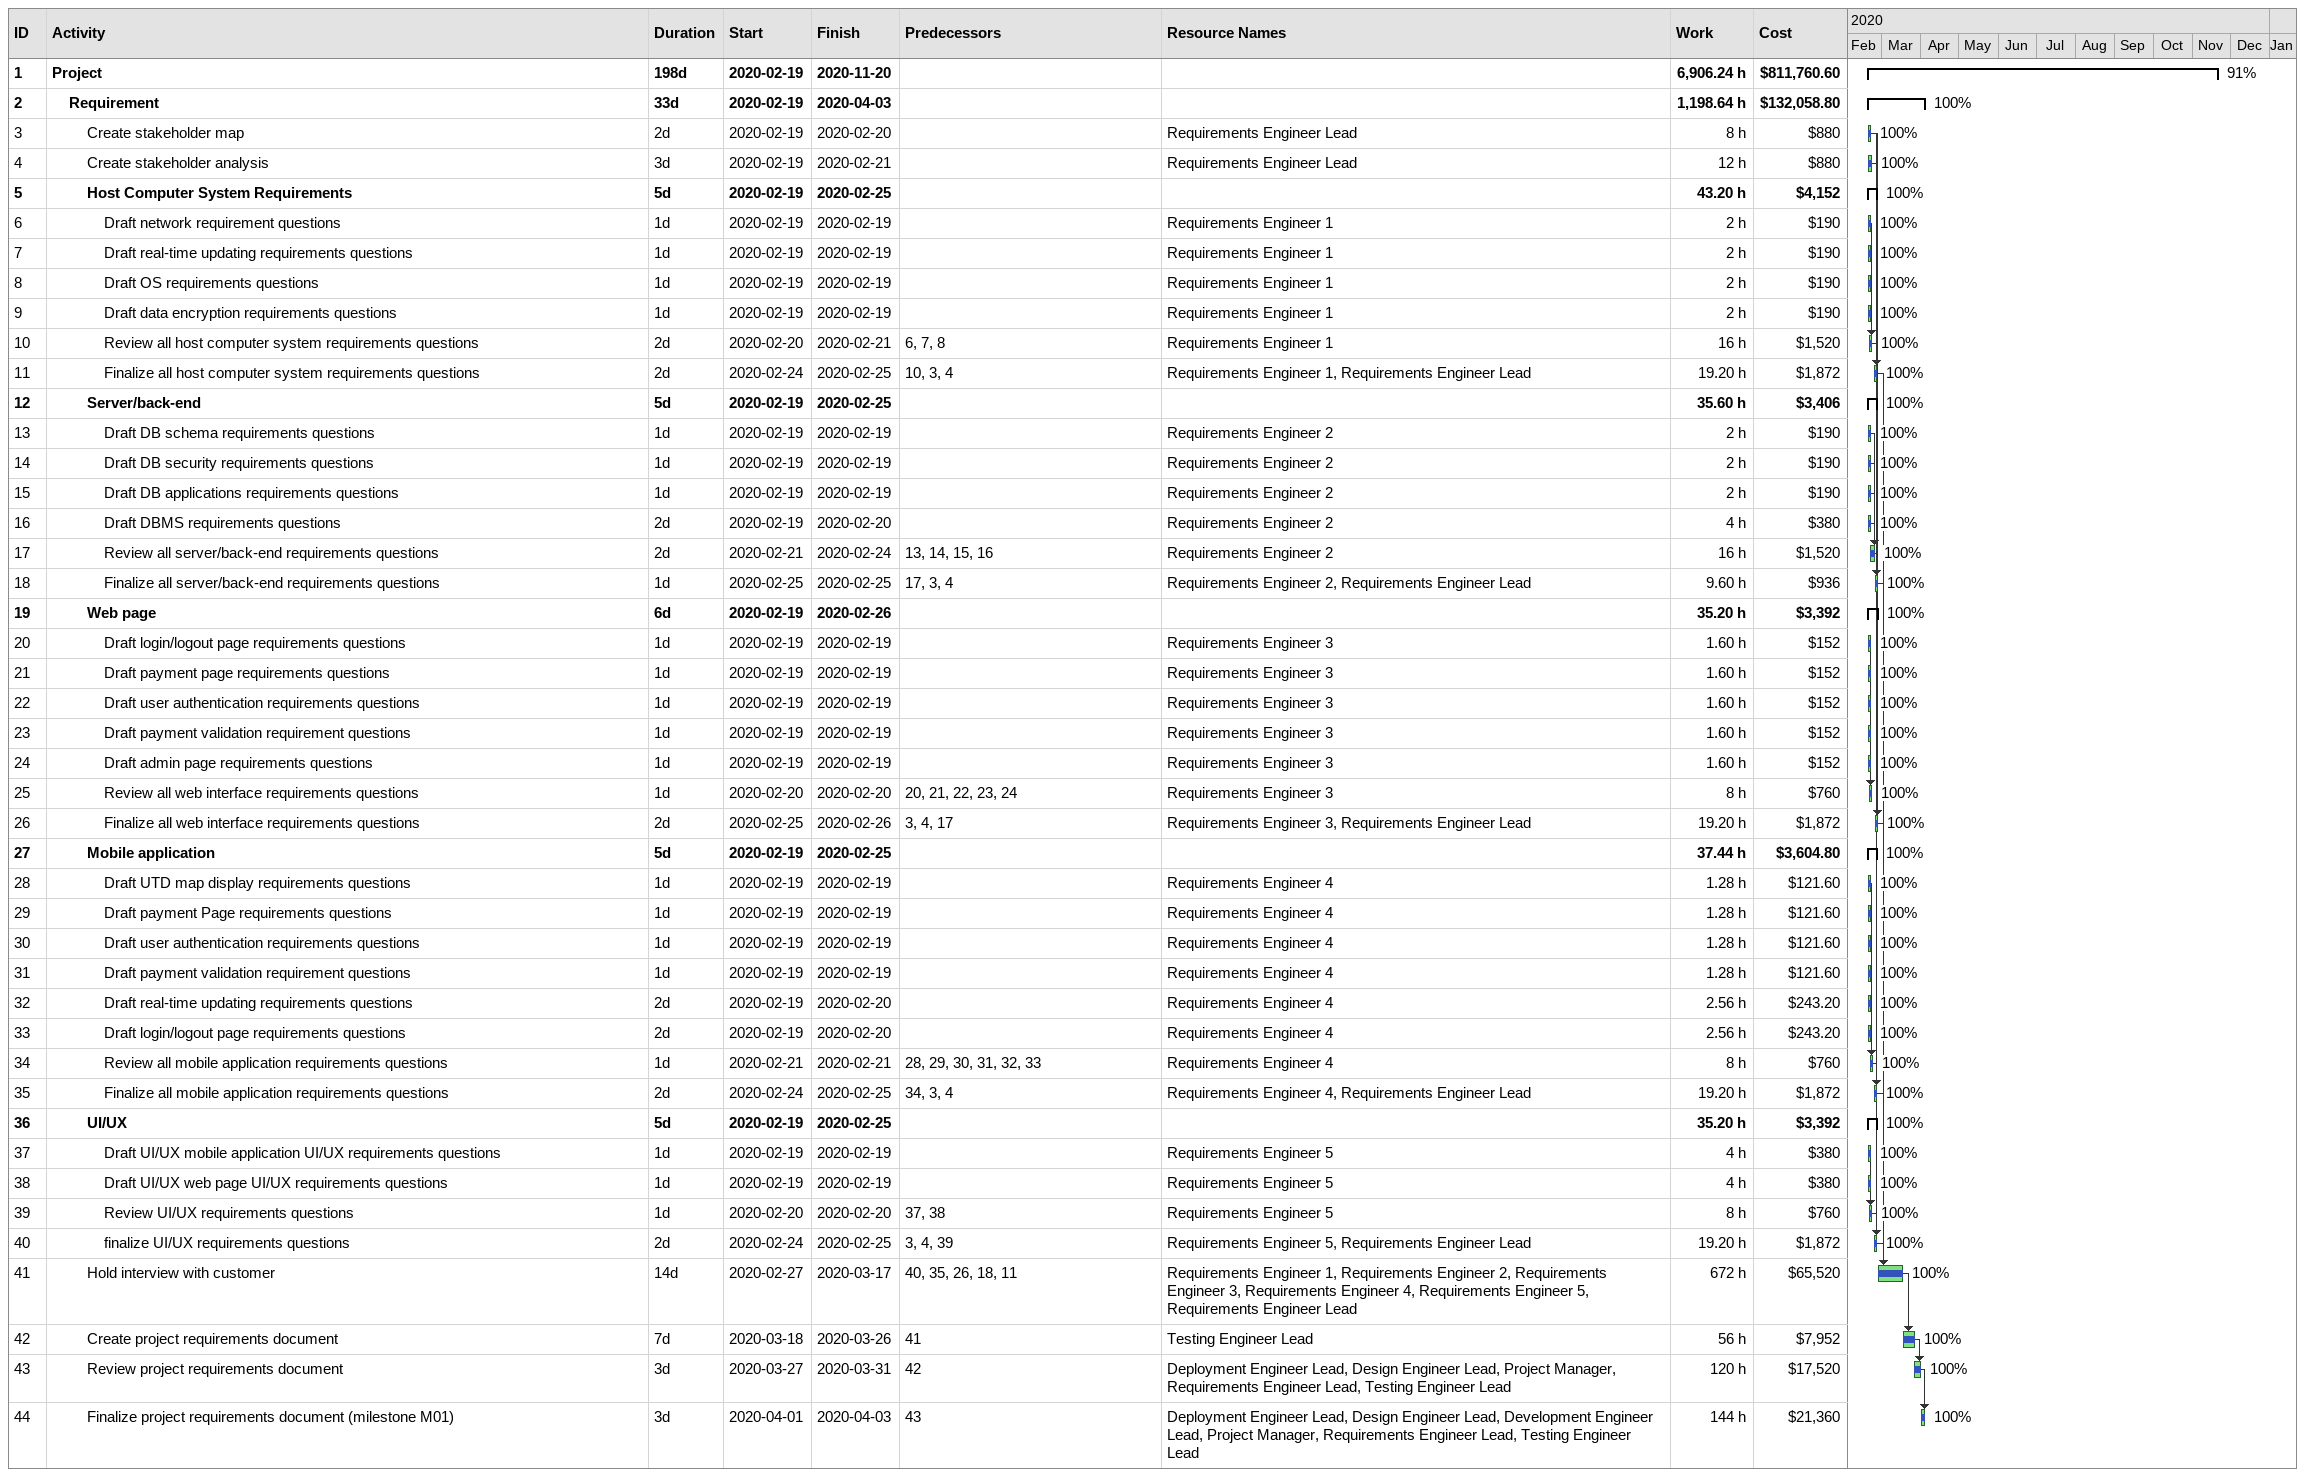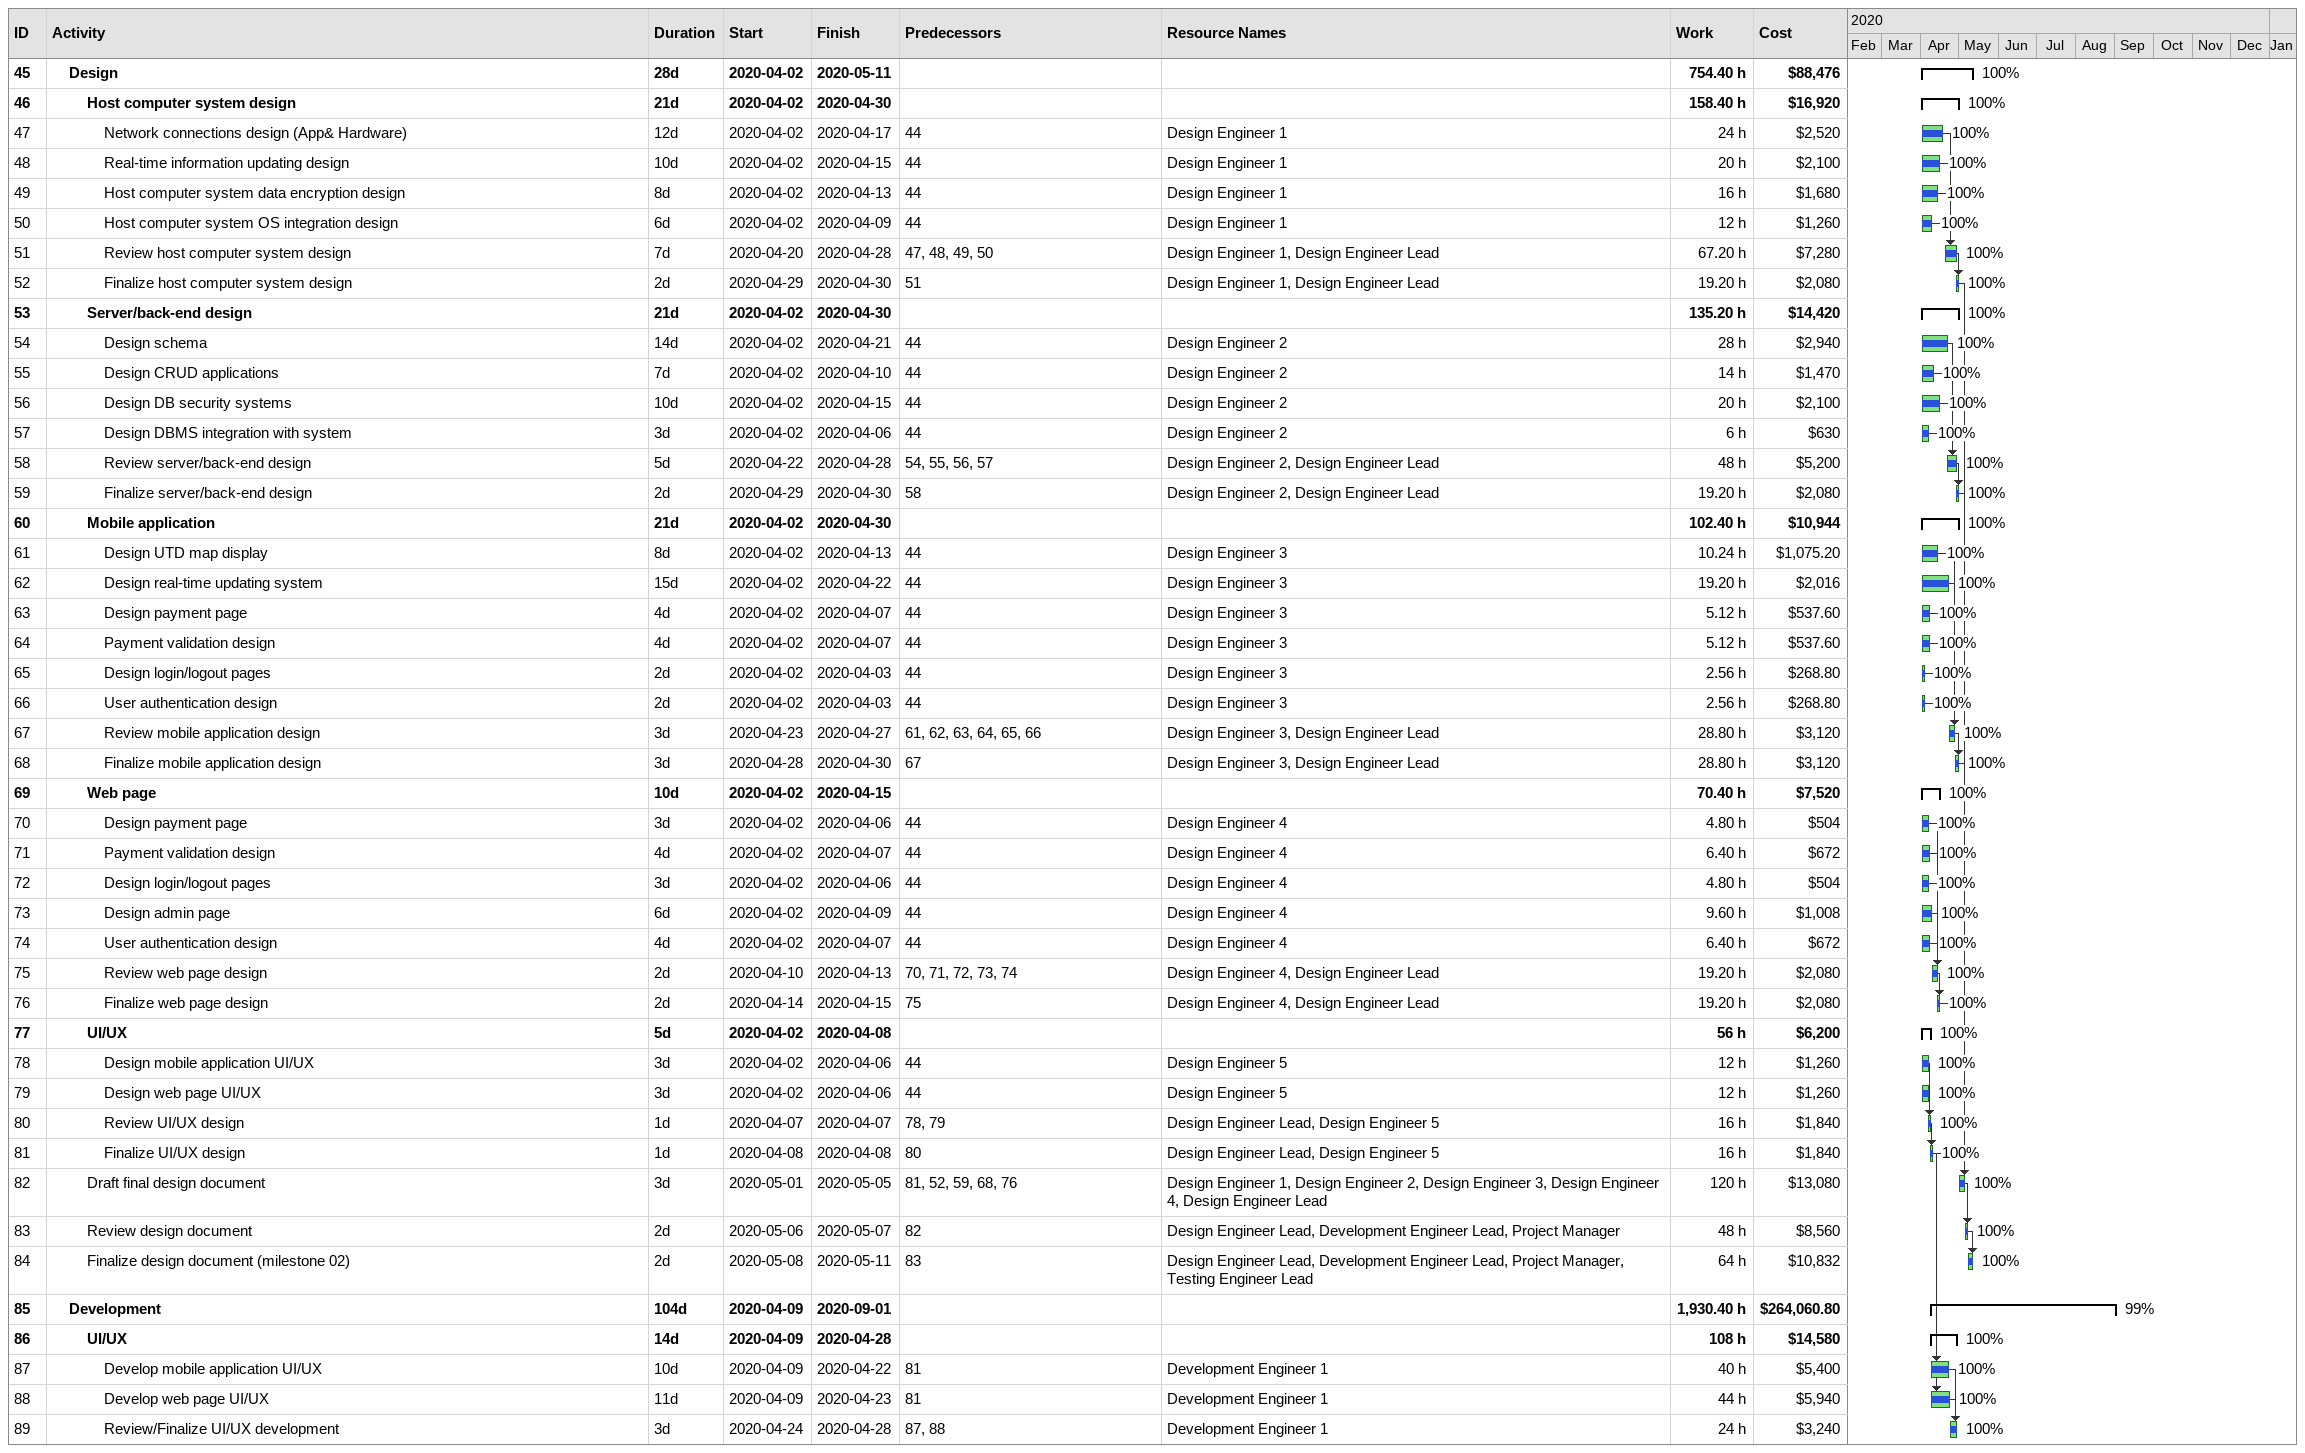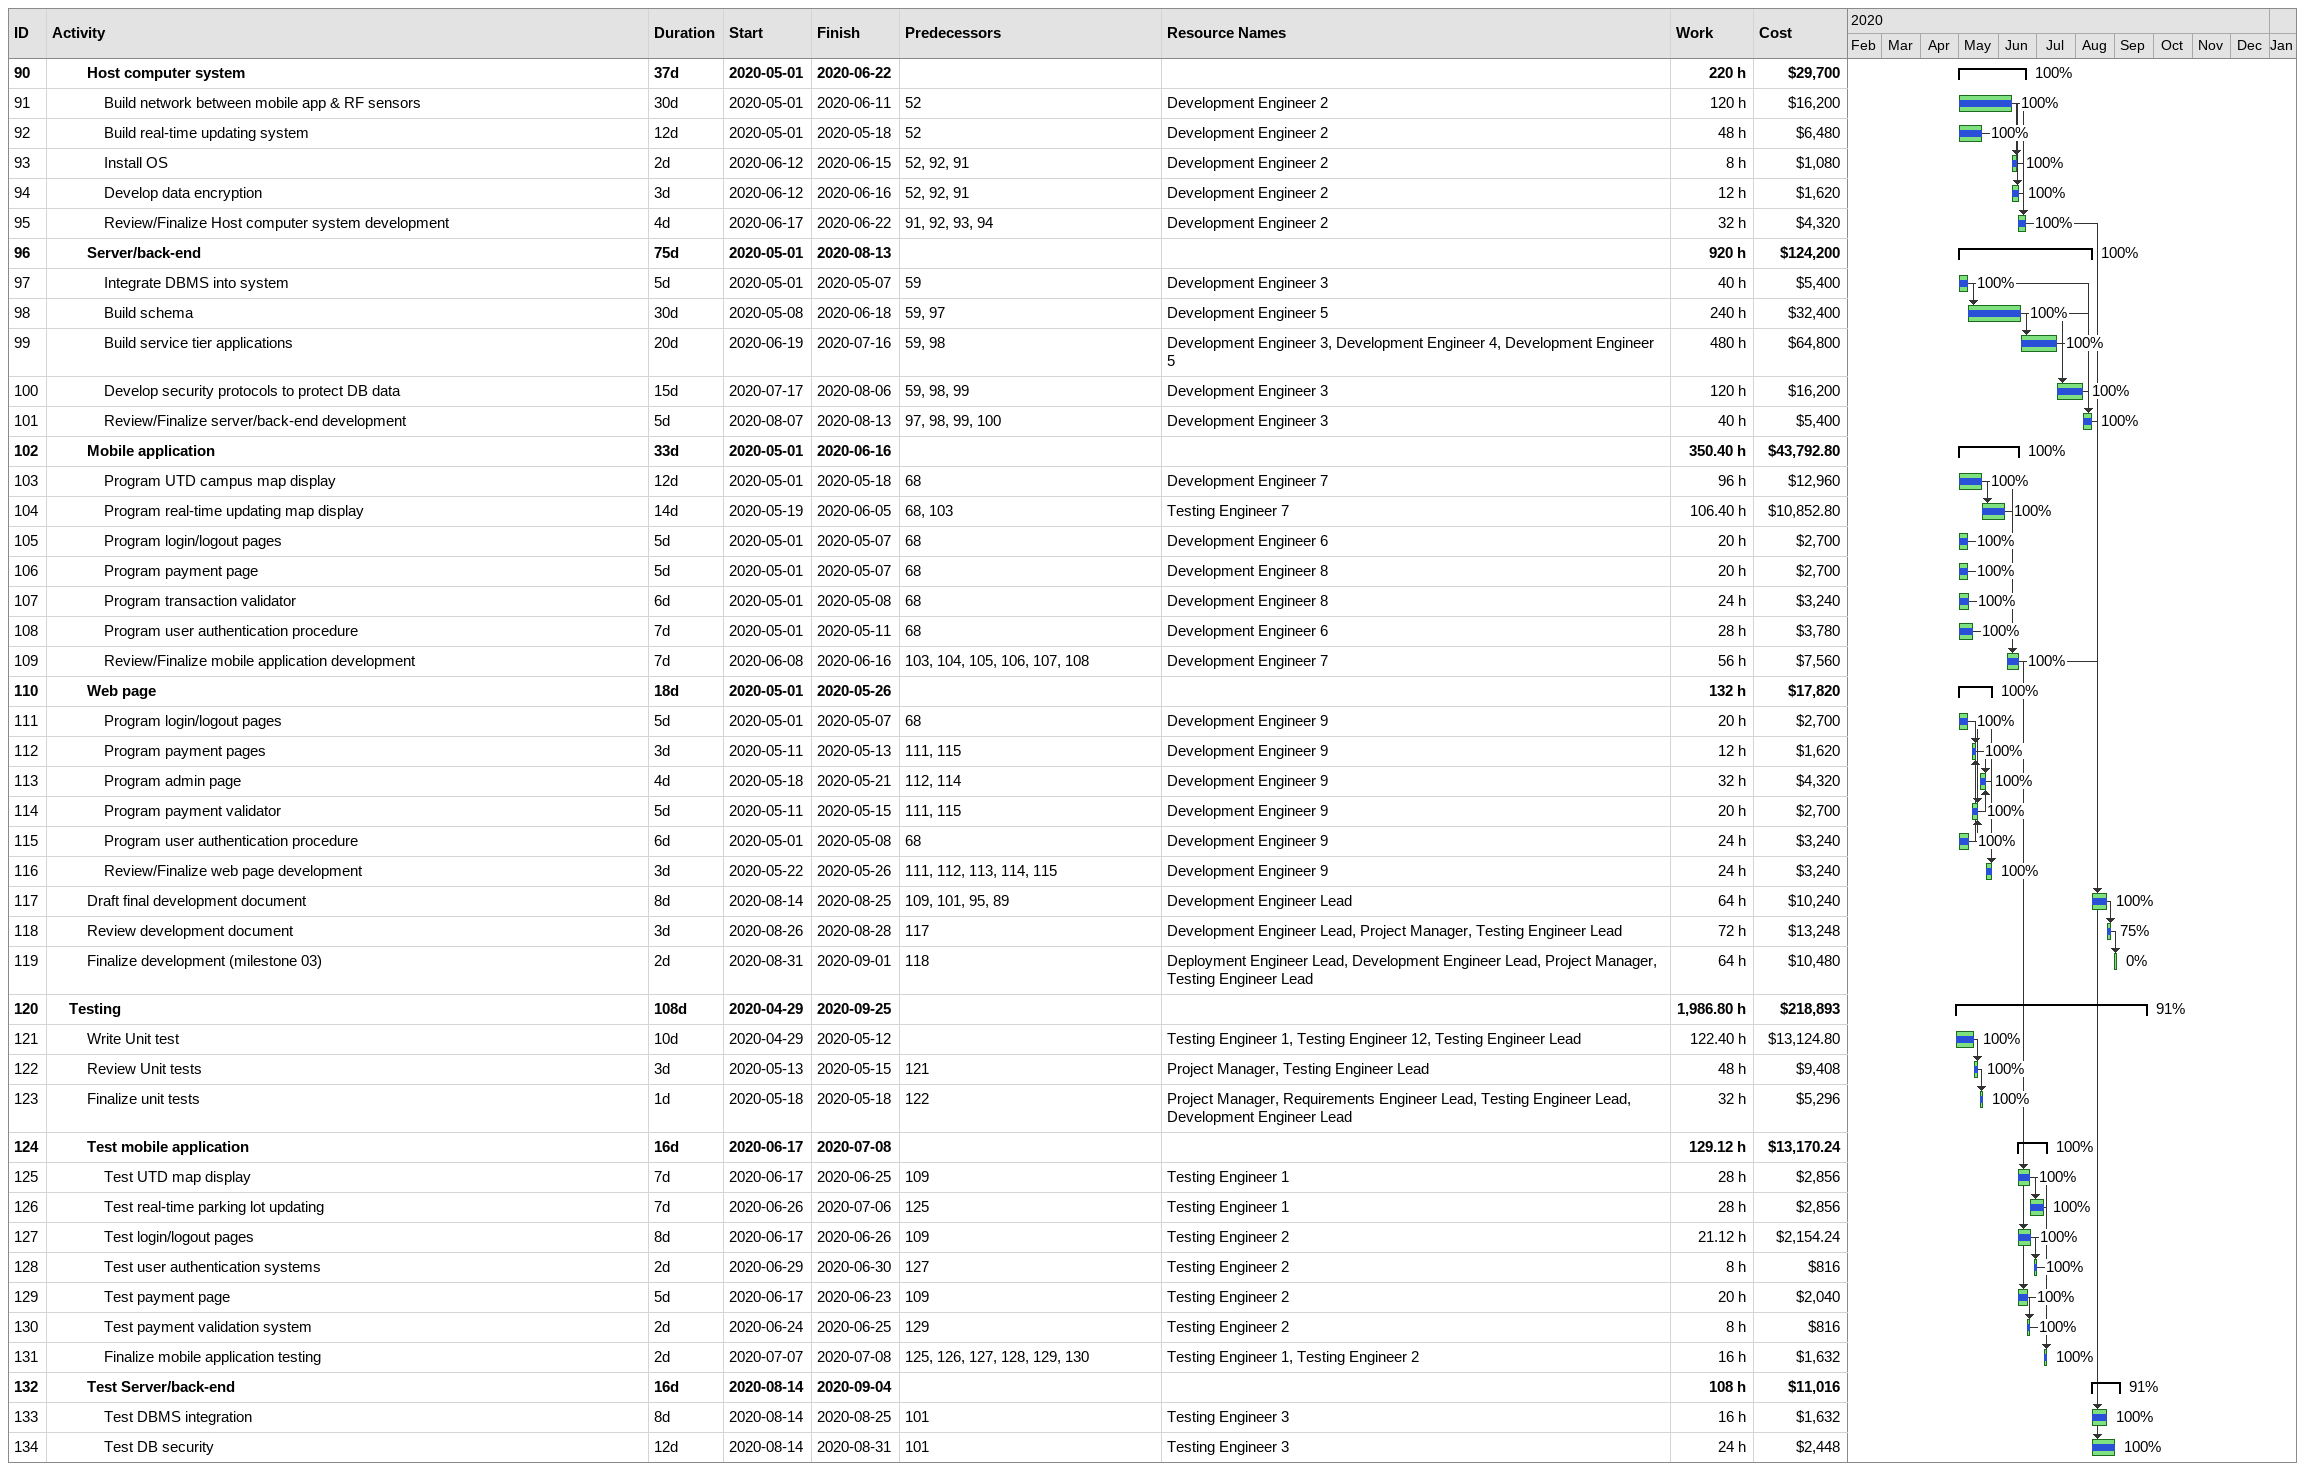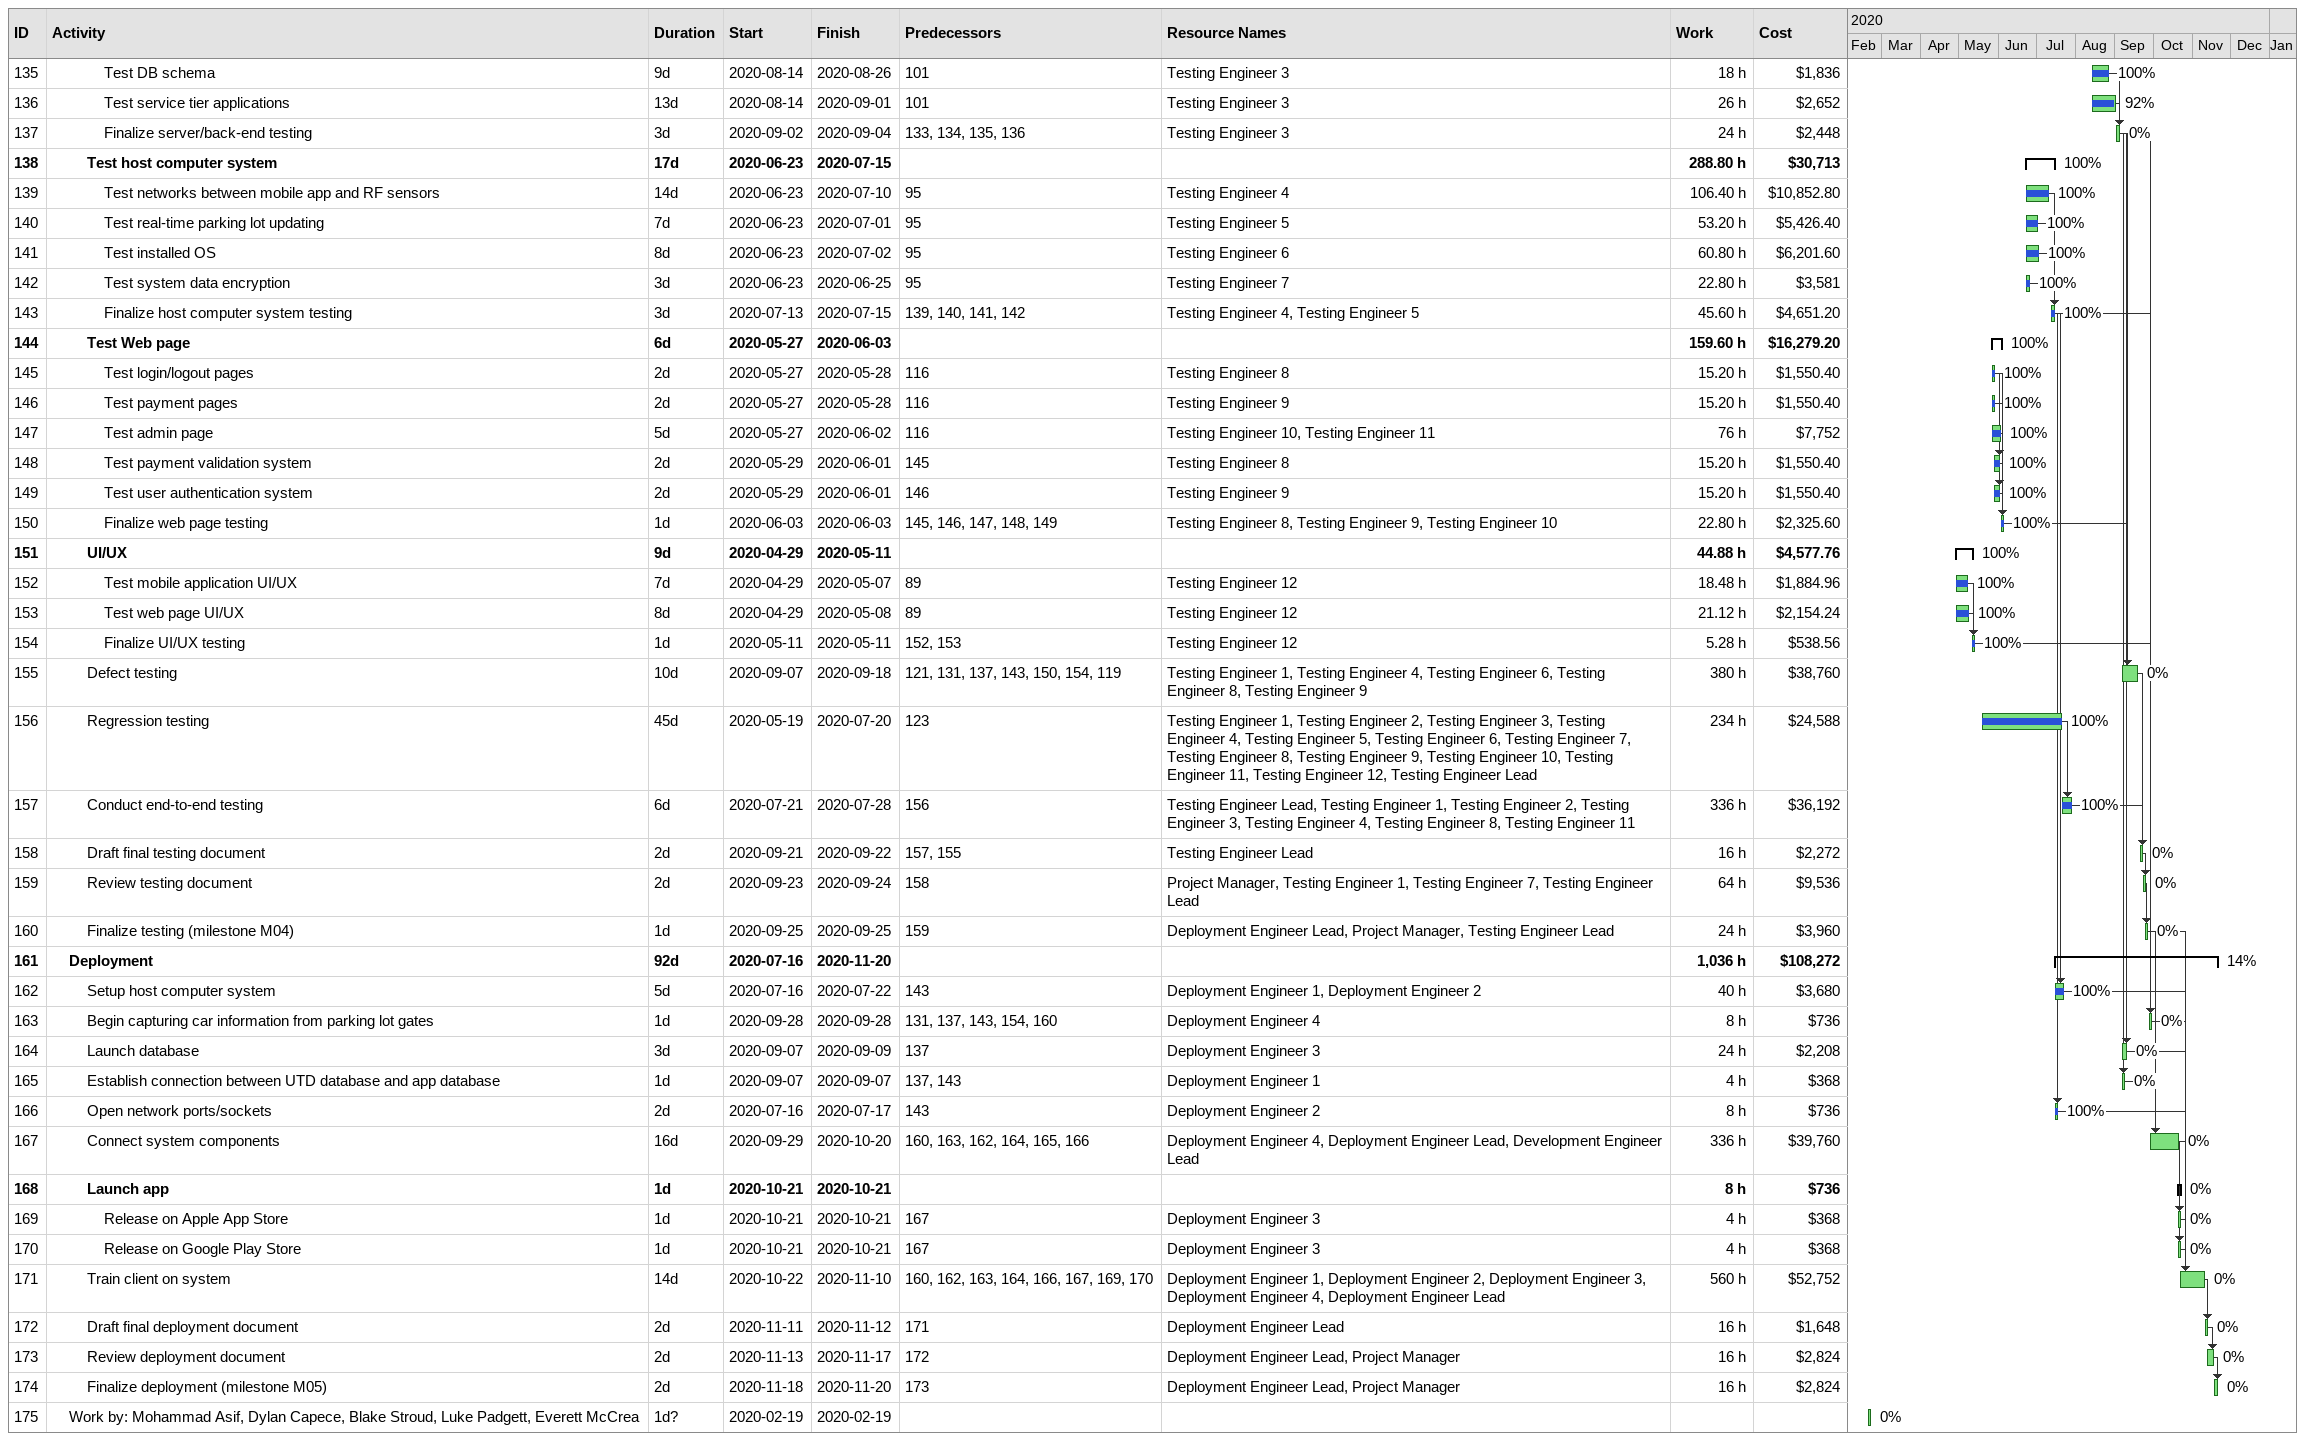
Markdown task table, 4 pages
| ID | Level | Task | Duration | Start | Finish | Predecessors | Resources | % complete | Work (h) | Cost ($) |
|---|---|---|---|---|---|---|---|---|---|---|
| 1 | 1 | **Project** | 198d | 2020-02-19 | 2020-11-20 |  |  | 91 | 6906.24 | 811760.60 |
| 2 | 2 | **Requirement** | 33d | 2020-02-19 | 2020-04-03 |  |  | 100 | 1198.64 | 132058.80 |
| 3 | 3 | Create stakeholder map | 2d | 2020-02-19 | 2020-02-20 |  | Requirements Engineer Lead | 100 | 8 | 880 |
| 4 | 3 | Create stakeholder analysis | 3d | 2020-02-19 | 2020-02-21 |  | Requirements Engineer Lead | 100 | 12 | 880 |
| 5 | 3 | **Host Computer System Requirements** | 5d | 2020-02-19 | 2020-02-25 |  |  | 100 | 43.20 | 4152 |
| 6 | 4 | Draft network requirement questions | 1d | 2020-02-19 | 2020-02-19 |  | Requirements Engineer 1 | 100 | 2 | 190 |
| 7 | 4 | Draft real-time updating requirements questions | 1d | 2020-02-19 | 2020-02-19 |  | Requirements Engineer 1 | 100 | 2 | 190 |
| 8 | 4 | Draft OS requirements questions | 1d | 2020-02-19 | 2020-02-19 |  | Requirements Engineer 1 | 100 | 2 | 190 |
| 9 | 4 | Draft data encryption requirements questions | 1d | 2020-02-19 | 2020-02-19 |  | Requirements Engineer 1 | 100 | 2 | 190 |
| 10 | 4 | Review all host computer system requirements questions | 2d | 2020-02-20 | 2020-02-21 | 6, 7, 8 | Requirements Engineer 1 | 100 | 16 | 1520 |
| 11 | 4 | Finalize all host computer system requirements questions | 2d | 2020-02-24 | 2020-02-25 | 10, 3, 4 | Requirements Engineer 1, Requirements Engineer Lead | 100 | 19.20 | 1872 |
| 12 | 3 | **Server/back-end** | 5d | 2020-02-19 | 2020-02-25 |  |  | 100 | 35.60 | 3406 |
| 13 | 4 | Draft DB schema requirements questions | 1d | 2020-02-19 | 2020-02-19 |  | Requirements Engineer 2 | 100 | 2 | 190 |
| 14 | 4 | Draft DB security requirements questions | 1d | 2020-02-19 | 2020-02-19 |  | Requirements Engineer 2 | 100 | 2 | 190 |
| 15 | 4 | Draft DB applications requirements questions | 1d | 2020-02-19 | 2020-02-19 |  | Requirements Engineer 2 | 100 | 2 | 190 |
| 16 | 4 | Draft DBMS requirements questions | 2d | 2020-02-19 | 2020-02-20 |  | Requirements Engineer 2 | 100 | 4 | 380 |
| 17 | 4 | Review all server/back-end requirements questions | 2d | 2020-02-21 | 2020-02-24 | 13, 14, 15, 16 | Requirements Engineer 2 | 100 | 16 | 1520 |
| 18 | 4 | Finalize all server/back-end requirements questions | 1d | 2020-02-25 | 2020-02-25 | 17, 3, 4 | Requirements Engineer 2, Requirements Engineer Lead | 100 | 9.60 | 936 |
| 19 | 3 | **Web page** | 6d | 2020-02-19 | 2020-02-26 |  |  | 100 | 35.20 | 3392 |
| 20 | 4 | Draft login/logout page requirements questions | 1d | 2020-02-19 | 2020-02-19 |  | Requirements Engineer 3 | 100 | 1.60 | 152 |
| 21 | 4 | Draft payment page requirements questions | 1d | 2020-02-19 | 2020-02-19 |  | Requirements Engineer 3 | 100 | 1.60 | 152 |
| 22 | 4 | Draft user authentication requirements questions | 1d | 2020-02-19 | 2020-02-19 |  | Requirements Engineer 3 | 100 | 1.60 | 152 |
| 23 | 4 | Draft payment validation requirement questions | 1d | 2020-02-19 | 2020-02-19 |  | Requirements Engineer 3 | 100 | 1.60 | 152 |
| 24 | 4 | Draft admin page requirements questions | 1d | 2020-02-19 | 2020-02-19 |  | Requirements Engineer 3 | 100 | 1.60 | 152 |
| 25 | 4 | Review all web interface requirements questions | 1d | 2020-02-20 | 2020-02-20 | 20, 21, 22, 23, 24 | Requirements Engineer 3 | 100 | 8 | 760 |
| 26 | 4 | Finalize all web interface requirements questions | 2d | 2020-02-25 | 2020-02-26 | 3, 4, 17 | Requirements Engineer 3, Requirements Engineer Lead | 100 | 19.20 | 1872 |
| 27 | 3 | **Mobile application** | 5d | 2020-02-19 | 2020-02-25 |  |  | 100 | 37.44 | 3604.80 |
| 28 | 4 | Draft UTD map display requirements questions | 1d | 2020-02-19 | 2020-02-19 |  | Requirements Engineer 4 | 100 | 1.28 | 121.60 |
| 29 | 4 | Draft payment Page requirements questions | 1d | 2020-02-19 | 2020-02-19 |  | Requirements Engineer 4 | 100 | 1.28 | 121.60 |
| 30 | 4 | Draft user authentication requirements questions | 1d | 2020-02-19 | 2020-02-19 |  | Requirements Engineer 4 | 100 | 1.28 | 121.60 |
| 31 | 4 | Draft payment validation requirement questions | 1d | 2020-02-19 | 2020-02-19 |  | Requirements Engineer 4 | 100 | 1.28 | 121.60 |
| 32 | 4 | Draft real-time updating requirements questions | 2d | 2020-02-19 | 2020-02-20 |  | Requirements Engineer 4 | 100 | 2.56 | 243.20 |
| 33 | 4 | Draft login/logout page requirements questions | 2d | 2020-02-19 | 2020-02-20 |  | Requirements Engineer 4 | 100 | 2.56 | 243.20 |
| 34 | 4 | Review all mobile application requirements questions | 1d | 2020-02-21 | 2020-02-21 | 28, 29, 30, 31, 32, 33 | Requirements Engineer 4 | 100 | 8 | 760 |
| 35 | 4 | Finalize all mobile application requirements questions | 2d | 2020-02-24 | 2020-02-25 | 34, 3, 4 | Requirements Engineer 4, Requirements Engineer Lead | 100 | 19.20 | 1872 |
| 36 | 3 | **UI/UX** | 5d | 2020-02-19 | 2020-02-25 |  |  | 100 | 35.20 | 3392 |
| 37 | 4 | Draft UI/UX mobile application UI/UX requirements questions | 1d | 2020-02-19 | 2020-02-19 |  | Requirements Engineer 5 | 100 | 4 | 380 |
| 38 | 4 | Draft UI/UX web page UI/UX requirements questions | 1d | 2020-02-19 | 2020-02-19 |  | Requirements Engineer 5 | 100 | 4 | 380 |
| 39 | 4 | Review UI/UX requirements questions | 1d | 2020-02-20 | 2020-02-20 | 37, 38 | Requirements Engineer 5 | 100 | 8 | 760 |
| 40 | 4 | finalize UI/UX requirements questions | 2d | 2020-02-24 | 2020-02-25 | 3, 4, 39 | Requirements Engineer 5, Requirements Engineer Lead | 100 | 19.20 | 1872 |
| 41 | 3 | Hold interview with customer | 14d | 2020-02-27 | 2020-03-17 | 40, 35, 26, 18, 11 | Requirements Engineer 1, Requirements Engineer 2, Requirements Engineer 3, Requirements Engineer 4, Requirements Engineer 5, Requirements Engineer Lead | 100 | 672 | 65520 |
| 42 | 3 | Create project requirements document | 7d | 2020-03-18 | 2020-03-26 | 41 | Testing Engineer Lead | 100 | 56 | 7952 |
| 43 | 3 | Review project requirements document | 3d | 2020-03-27 | 2020-03-31 | 42 | Deployment Engineer Lead, Design Engineer Lead, Project Manager, Requirements Engineer Lead, Testing Engineer Lead | 100 | 120 | 17520 |
| 44 | 3 | Finalize project requirements document (milestone M01) | 3d | 2020-04-01 | 2020-04-03 | 43 | Deployment Engineer Lead, Design Engineer Lead, Development Engineer Lead, Project Manager, Requirements Engineer Lead, Testing Engineer Lead | 100 | 144 | 21360 |
| 45 | 2 | **Design** | 28d | 2020-04-02 | 2020-05-11 |  |  | 100 | 754.40 | 88476 |
| 46 | 3 | **Host computer system design** | 21d | 2020-04-02 | 2020-04-30 |  |  | 100 | 158.40 | 16920 |
| 47 | 4 | Network connections design (App& Hardware) | 12d | 2020-04-02 | 2020-04-17 | 44 | Design Engineer 1 | 100 | 24 | 2520 |
| 48 | 4 | Real-time information updating design | 10d | 2020-04-02 | 2020-04-15 | 44 | Design Engineer 1 | 100 | 20 | 2100 |
| 49 | 4 | Host computer system data encryption design | 8d | 2020-04-02 | 2020-04-13 | 44 | Design Engineer 1 | 100 | 16 | 1680 |
| 50 | 4 | Host computer system OS integration design | 6d | 2020-04-02 | 2020-04-09 | 44 | Design Engineer 1 | 100 | 12 | 1260 |
| 51 | 4 | Review host computer system design | 7d | 2020-04-20 | 2020-04-28 | 47, 48, 49, 50 | Design Engineer 1, Design Engineer Lead | 100 | 67.20 | 7280 |
| 52 | 4 | Finalize host computer system design | 2d | 2020-04-29 | 2020-04-30 | 51 | Design Engineer 1, Design Engineer Lead | 100 | 19.20 | 2080 |
| 53 | 3 | **Server/back-end design** | 21d | 2020-04-02 | 2020-04-30 |  |  | 100 | 135.20 | 14420 |
| 54 | 4 | Design schema | 14d | 2020-04-02 | 2020-04-21 | 44 | Design Engineer 2 | 100 | 28 | 2940 |
| 55 | 4 | Design CRUD applications | 7d | 2020-04-02 | 2020-04-10 | 44 | Design Engineer 2 | 100 | 14 | 1470 |
| 56 | 4 | Design DB security systems | 10d | 2020-04-02 | 2020-04-15 | 44 | Design Engineer 2 | 100 | 20 | 2100 |
| 57 | 4 | Design DBMS integration with system | 3d | 2020-04-02 | 2020-04-06 | 44 | Design Engineer 2 | 100 | 6 | 630 |
| 58 | 4 | Review server/back-end design | 5d | 2020-04-22 | 2020-04-28 | 54, 55, 56, 57 | Design Engineer 2, Design Engineer Lead | 100 | 48 | 5200 |
| 59 | 4 | Finalize server/back-end design | 2d | 2020-04-29 | 2020-04-30 | 58 | Design Engineer 2, Design Engineer Lead | 100 | 19.20 | 2080 |
| 60 | 3 | **Mobile application** | 21d | 2020-04-02 | 2020-04-30 |  |  | 100 | 102.40 | 10944 |
| 61 | 4 | Design UTD map display | 8d | 2020-04-02 | 2020-04-13 | 44 | Design Engineer 3 | 100 | 10.24 | 1075.20 |
| 62 | 4 | Design real-time updating system | 15d | 2020-04-02 | 2020-04-22 | 44 | Design Engineer 3 | 100 | 19.20 | 2016 |
| 63 | 4 | Design payment page | 4d | 2020-04-02 | 2020-04-07 | 44 | Design Engineer 3 | 100 | 5.12 | 537.60 |
| 64 | 4 | Payment validation design | 4d | 2020-04-02 | 2020-04-07 | 44 | Design Engineer 3 | 100 | 5.12 | 537.60 |
| 65 | 4 | Design login/logout pages | 2d | 2020-04-02 | 2020-04-03 | 44 | Design Engineer 3 | 100 | 2.56 | 268.80 |
| 66 | 4 | User authentication design | 2d | 2020-04-02 | 2020-04-03 | 44 | Design Engineer 3 | 100 | 2.56 | 268.80 |
| 67 | 4 | Review mobile application design | 3d | 2020-04-23 | 2020-04-27 | 61, 62, 63, 64, 65, 66 | Design Engineer 3, Design Engineer Lead | 100 | 28.80 | 3120 |
| 68 | 4 | Finalize mobile application design | 3d | 2020-04-28 | 2020-04-30 | 67 | Design Engineer 3, Design Engineer Lead | 100 | 28.80 | 3120 |
| 69 | 3 | **Web page** | 10d | 2020-04-02 | 2020-04-15 |  |  | 100 | 70.40 | 7520 |
| 70 | 4 | Design payment page | 3d | 2020-04-02 | 2020-04-06 | 44 | Design Engineer 4 | 100 | 4.80 | 504 |
| 71 | 4 | Payment validation design | 4d | 2020-04-02 | 2020-04-07 | 44 | Design Engineer 4 | 100 | 6.40 | 672 |
| 72 | 4 | Design login/logout pages | 3d | 2020-04-02 | 2020-04-06 | 44 | Design Engineer 4 | 100 | 4.80 | 504 |
| 73 | 4 | Design admin page | 6d | 2020-04-02 | 2020-04-09 | 44 | Design Engineer 4 | 100 | 9.60 | 1008 |
| 74 | 4 | User authentication design | 4d | 2020-04-02 | 2020-04-07 | 44 | Design Engineer 4 | 100 | 6.40 | 672 |
| 75 | 4 | Review web page design | 2d | 2020-04-10 | 2020-04-13 | 70, 71, 72, 73, 74 | Design Engineer 4, Design Engineer Lead | 100 | 19.20 | 2080 |
| 76 | 4 | Finalize web page design | 2d | 2020-04-14 | 2020-04-15 | 75 | Design Engineer 4, Design Engineer Lead | 100 | 19.20 | 2080 |
| 77 | 3 | **UI/UX** | 5d | 2020-04-02 | 2020-04-08 |  |  | 100 | 56 | 6200 |
| 78 | 4 | Design mobile application UI/UX | 3d | 2020-04-02 | 2020-04-06 | 44 | Design Engineer 5 | 100 | 12 | 1260 |
| 79 | 4 | Design web page UI/UX | 3d | 2020-04-02 | 2020-04-06 | 44 | Design Engineer 5 | 100 | 12 | 1260 |
| 80 | 4 | Review UI/UX design | 1d | 2020-04-07 | 2020-04-07 | 78, 79 | Design Engineer Lead, Design Engineer 5 | 100 | 16 | 1840 |
| 81 | 4 | Finalize UI/UX design | 1d | 2020-04-08 | 2020-04-08 | 80 | Design Engineer Lead, Design Engineer 5 | 100 | 16 | 1840 |
| 82 | 3 | Draft final design document | 3d | 2020-05-01 | 2020-05-05 | 81, 52, 59, 68, 76 | Design Engineer 1, Design Engineer 2, Design Engineer 3, Design Engineer 4, Design Engineer Lead | 100 | 120 | 13080 |
| 83 | 3 | Review design document | 2d | 2020-05-06 | 2020-05-07 | 82 | Design Engineer Lead, Development Engineer Lead, Project Manager | 100 | 48 | 8560 |
| 84 | 3 | Finalize design document (milestone 02) | 2d | 2020-05-08 | 2020-05-11 | 83 | Design Engineer Lead, Development Engineer Lead, Project Manager, Testing Engineer Lead | 100 | 64 | 10832 |
| 85 | 2 | **Development** | 104d | 2020-04-09 | 2020-09-01 |  |  | 99 | 1930.40 | 264060.80 |
| 86 | 3 | **UI/UX** | 14d | 2020-04-09 | 2020-04-28 |  |  | 100 | 108 | 14580 |
| 87 | 4 | Develop mobile application UI/UX | 10d | 2020-04-09 | 2020-04-22 | 81 | Development Engineer 1 | 100 | 40 | 5400 |
| 88 | 4 | Develop web page UI/UX | 11d | 2020-04-09 | 2020-04-23 | 81 | Development Engineer 1 | 100 | 44 | 5940 |
| 89 | 4 | Review/Finalize UI/UX development | 3d | 2020-04-24 | 2020-04-28 | 87, 88 | Development Engineer 1 | 100 | 24 | 3240 |
| 90 | 3 | **Host computer system** | 37d | 2020-05-01 | 2020-06-22 |  |  | 100 | 220 | 29700 |
| 91 | 4 | Build network between mobile app & RF sensors | 30d | 2020-05-01 | 2020-06-11 | 52 | Development Engineer 2 | 100 | 120 | 16200 |
| 92 | 4 | Build real-time updating system | 12d | 2020-05-01 | 2020-05-18 | 52 | Development Engineer 2 | 100 | 48 | 6480 |
| 93 | 4 | Install OS | 2d | 2020-06-12 | 2020-06-15 | 52, 92, 91 | Development Engineer 2 | 100 | 8 | 1080 |
| 94 | 4 | Develop data encryption | 3d | 2020-06-12 | 2020-06-16 | 52, 92, 91 | Development Engineer 2 | 100 | 12 | 1620 |
| 95 | 4 | Review/Finalize Host computer system development | 4d | 2020-06-17 | 2020-06-22 | 91, 92, 93, 94 | Development Engineer 2 | 100 | 32 | 4320 |
| 96 | 3 | **Server/back-end** | 75d | 2020-05-01 | 2020-08-13 |  |  | 100 | 920 | 124200 |
| 97 | 4 | Integrate DBMS into system | 5d | 2020-05-01 | 2020-05-07 | 59 | Development Engineer 3 | 100 | 40 | 5400 |
| 98 | 4 | Build schema | 30d | 2020-05-08 | 2020-06-18 | 59, 97 | Development Engineer 5 | 100 | 240 | 32400 |
| 99 | 4 | Build service tier applications | 20d | 2020-06-19 | 2020-07-16 | 59, 98 | Development Engineer 3, Development Engineer 4, Development Engineer 5 | 100 | 480 | 64800 |
| 100 | 4 | Develop security protocols to protect DB data | 15d | 2020-07-17 | 2020-08-06 | 59, 98, 99 | Development Engineer 3 | 100 | 120 | 16200 |
| 101 | 4 | Review/Finalize server/back-end development | 5d | 2020-08-07 | 2020-08-13 | 97, 98, 99, 100 | Development Engineer 3 | 100 | 40 | 5400 |
| 102 | 3 | **Mobile application** | 33d | 2020-05-01 | 2020-06-16 |  |  | 100 | 350.40 | 43792.80 |
| 103 | 4 | Program UTD campus map display | 12d | 2020-05-01 | 2020-05-18 | 68 | Development Engineer 7 | 100 | 96 | 12960 |
| 104 | 4 | Program real-time updating map display | 14d | 2020-05-19 | 2020-06-05 | 68, 103 | Testing Engineer 7 | 100 | 106.40 | 10852.80 |
| 105 | 4 | Program login/logout pages | 5d | 2020-05-01 | 2020-05-07 | 68 | Development Engineer 6 | 100 | 20 | 2700 |
| 106 | 4 | Program payment page | 5d | 2020-05-01 | 2020-05-07 | 68 | Development Engineer 8 | 100 | 20 | 2700 |
| 107 | 4 | Program transaction validator | 6d | 2020-05-01 | 2020-05-08 | 68 | Development Engineer 8 | 100 | 24 | 3240 |
| 108 | 4 | Program user authentication procedure | 7d | 2020-05-01 | 2020-05-11 | 68 | Development Engineer 6 | 100 | 28 | 3780 |
| 109 | 4 | Review/Finalize mobile application development | 7d | 2020-06-08 | 2020-06-16 | 103, 104, 105, 106, 107, 108 | Development Engineer 7 | 100 | 56 | 7560 |
| 110 | 3 | **Web page** | 18d | 2020-05-01 | 2020-05-26 |  |  | 100 | 132 | 17820 |
| 111 | 4 | Program login/logout pages | 5d | 2020-05-01 | 2020-05-07 | 68 | Development Engineer 9 | 100 | 20 | 2700 |
| 112 | 4 | Program payment pages | 3d | 2020-05-11 | 2020-05-13 | 111, 115 | Development Engineer 9 | 100 | 12 | 1620 |
| 113 | 4 | Program admin page | 4d | 2020-05-18 | 2020-05-21 | 112, 114 | Development Engineer 9 | 100 | 32 | 4320 |
| 114 | 4 | Program payment validator | 5d | 2020-05-11 | 2020-05-15 | 111, 115 | Development Engineer 9 | 100 | 20 | 2700 |
| 115 | 4 | Program user authentication procedure | 6d | 2020-05-01 | 2020-05-08 | 68 | Development Engineer 9 | 100 | 24 | 3240 |
| 116 | 4 | Review/Finalize web page development | 3d | 2020-05-22 | 2020-05-26 | 111, 112, 113, 114, 115 | Development Engineer 9 | 100 | 24 | 3240 |
| 117 | 3 | Draft final development document | 8d | 2020-08-14 | 2020-08-25 | 109, 101, 95, 89 | Development Engineer Lead | 100 | 64 | 10240 |
| 118 | 3 | Review development document | 3d | 2020-08-26 | 2020-08-28 | 117 | Development Engineer Lead, Project Manager, Testing Engineer Lead | 75 | 72 | 13248 |
| 119 | 3 | Finalize development (milestone 03) | 2d | 2020-08-31 | 2020-09-01 | 118 | Deployment Engineer Lead, Development Engineer Lead, Project Manager, Testing Engineer Lead | 0 | 64 | 10480 |
| 120 | 2 | **Testing** | 108d | 2020-04-29 | 2020-09-25 |  |  | 91 | 1986.80 | 218893 |
| 121 | 3 | Write Unit test | 10d | 2020-04-29 | 2020-05-12 |  | Testing Engineer 1, Testing Engineer 12, Testing Engineer Lead | 100 | 122.40 | 13124.80 |
| 122 | 3 | Review Unit tests | 3d | 2020-05-13 | 2020-05-15 | 121 | Project Manager, Testing Engineer Lead | 100 | 48 | 9408 |
| 123 | 3 | Finalize unit tests | 1d | 2020-05-18 | 2020-05-18 | 122 | Project Manager, Requirements Engineer Lead, Testing Engineer Lead, Development Engineer Lead | 100 | 32 | 5296 |
| 124 | 3 | **Test mobile application** | 16d | 2020-06-17 | 2020-07-08 |  |  | 100 | 129.12 | 13170.24 |
| 125 | 4 | Test UTD map display | 7d | 2020-06-17 | 2020-06-25 | 109 | Testing Engineer 1 | 100 | 28 | 2856 |
| 126 | 4 | Test real-time parking lot updating | 7d | 2020-06-26 | 2020-07-06 | 125 | Testing Engineer 1 | 100 | 28 | 2856 |
| 127 | 4 | Test login/logout pages | 8d | 2020-06-17 | 2020-06-26 | 109 | Testing Engineer 2 | 100 | 21.12 | 2154.24 |
| 128 | 4 | Test user authentication systems | 2d | 2020-06-29 | 2020-06-30 | 127 | Testing Engineer 2 | 100 | 8 | 816 |
| 129 | 4 | Test payment page | 5d | 2020-06-17 | 2020-06-23 | 109 | Testing Engineer 2 | 100 | 20 | 2040 |
| 130 | 4 | Test payment validation system | 2d | 2020-06-24 | 2020-06-25 | 129 | Testing Engineer 2 | 100 | 8 | 816 |
| 131 | 4 | Finalize mobile application testing | 2d | 2020-07-07 | 2020-07-08 | 125, 126, 127, 128, 129, 130 | Testing Engineer 1, Testing Engineer 2 | 100 | 16 | 1632 |
| 132 | 3 | **Test Server/back-end** | 16d | 2020-08-14 | 2020-09-04 |  |  | 91 | 108 | 11016 |
| 133 | 4 | Test DBMS integration | 8d | 2020-08-14 | 2020-08-25 | 101 | Testing Engineer 3 | 100 | 16 | 1632 |
| 134 | 4 | Test DB security | 12d | 2020-08-14 | 2020-08-31 | 101 | Testing Engineer 3 | 100 | 24 | 2448 |
| 135 | 4 | Test DB schema | 9d | 2020-08-14 | 2020-08-26 | 101 | Testing Engineer 3 | 100 | 18 | 1836 |
| 136 | 4 | Test service tier applications | 13d | 2020-08-14 | 2020-09-01 | 101 | Testing Engineer 3 | 92 | 26 | 2652 |
| 137 | 4 | Finalize server/back-end testing | 3d | 2020-09-02 | 2020-09-04 | 133, 134, 135, 136 | Testing Engineer 3 | 0 | 24 | 2448 |
| 138 | 3 | **Test host computer system** | 17d | 2020-06-23 | 2020-07-15 |  |  | 100 | 288.80 | 30713 |
| 139 | 4 | Test networks between mobile app and RF sensors | 14d | 2020-06-23 | 2020-07-10 | 95 | Testing Engineer 4 | 100 | 106.40 | 10852.80 |
| 140 | 4 | Test real-time parking lot updating | 7d | 2020-06-23 | 2020-07-01 | 95 | Testing Engineer 5 | 100 | 53.20 | 5426.40 |
| 141 | 4 | Test installed OS | 8d | 2020-06-23 | 2020-07-02 | 95 | Testing Engineer 6 | 100 | 60.80 | 6201.60 |
| 142 | 4 | Test system data encryption | 3d | 2020-06-23 | 2020-06-25 | 95 | Testing Engineer 7 | 100 | 22.80 | 3581 |
| 143 | 4 | Finalize host computer system testing | 3d | 2020-07-13 | 2020-07-15 | 139, 140, 141, 142 | Testing Engineer 4, Testing Engineer 5 | 100 | 45.60 | 4651.20 |
| 144 | 3 | **Test Web page** | 6d | 2020-05-27 | 2020-06-03 |  |  | 100 | 159.60 | 16279.20 |
| 145 | 4 | Test login/logout pages | 2d | 2020-05-27 | 2020-05-28 | 116 | Testing Engineer 8 | 100 | 15.20 | 1550.40 |
| 146 | 4 | Test payment pages | 2d | 2020-05-27 | 2020-05-28 | 116 | Testing Engineer 9 | 100 | 15.20 | 1550.40 |
| 147 | 4 | Test admin page | 5d | 2020-05-27 | 2020-06-02 | 116 | Testing Engineer 10, Testing Engineer 11 | 100 | 76 | 7752 |
| 148 | 4 | Test payment validation system | 2d | 2020-05-29 | 2020-06-01 | 145 | Testing Engineer 8 | 100 | 15.20 | 1550.40 |
| 149 | 4 | Test user authentication system | 2d | 2020-05-29 | 2020-06-01 | 146 | Testing Engineer 9 | 100 | 15.20 | 1550.40 |
| 150 | 4 | Finalize web page testing | 1d | 2020-06-03 | 2020-06-03 | 145, 146, 147, 148, 149 | Testing Engineer 8, Testing Engineer 9, Testing Engineer 10 | 100 | 22.80 | 2325.60 |
| 151 | 3 | **UI/UX** | 9d | 2020-04-29 | 2020-05-11 |  |  | 100 | 44.88 | 4577.76 |
| 152 | 4 | Test mobile application UI/UX | 7d | 2020-04-29 | 2020-05-07 | 89 | Testing Engineer 12 | 100 | 18.48 | 1884.96 |
| 153 | 4 | Test web page UI/UX | 8d | 2020-04-29 | 2020-05-08 | 89 | Testing Engineer 12 | 100 | 21.12 | 2154.24 |
| 154 | 4 | Finalize UI/UX testing | 1d | 2020-05-11 | 2020-05-11 | 152, 153 | Testing Engineer 12 | 100 | 5.28 | 538.56 |
| 155 | 3 | Defect testing | 10d | 2020-09-07 | 2020-09-18 | 121, 131, 137, 143, 150, 154, 119 | Testing Engineer 1, Testing Engineer 4, Testing Engineer 6, Testing Engineer 8, Testing Engineer 9 | 0 | 380 | 38760 |
| 156 | 3 | Regression testing | 45d | 2020-05-19 | 2020-07-20 | 123 | Testing Engineer 1, Testing Engineer 2, Testing Engineer 3, Testing Engineer 4, Testing Engineer 5, Testing Engineer 6, Testing Engineer 7, Testing Engineer 8, Testing Engineer 9, Testing Engineer 10, Testing Engineer 11, Testing Engineer 12, Testing Engineer Lead | 100 | 234 | 24588 |
| 157 | 3 | Conduct end-to-end testing | 6d | 2020-07-21 | 2020-07-28 | 156 | Testing Engineer Lead, Testing Engineer 1, Testing Engineer 2, Testing Engineer 3, Testing Engineer 4, Testing Engineer 8, Testing Engineer 11 | 100 | 336 | 36192 |
| 158 | 3 | Draft final testing document | 2d | 2020-09-21 | 2020-09-22 | 157, 155 | Testing Engineer Lead | 0 | 16 | 2272 |
| 159 | 3 | Review testing document | 2d | 2020-09-23 | 2020-09-24 | 158 | Project Manager, Testing Engineer 1, Testing Engineer 7, Testing Engineer Lead | 0 | 64 | 9536 |
| 160 | 3 | Finalize testing (milestone M04) | 1d | 2020-09-25 | 2020-09-25 | 159 | Deployment Engineer Lead, Project Manager, Testing Engineer Lead | 0 | 24 | 3960 |
| 161 | 2 | **Deployment** | 92d | 2020-07-16 | 2020-11-20 |  |  | 14 | 1036 | 108272 |
| 162 | 3 | Setup host computer system | 5d | 2020-07-16 | 2020-07-22 | 143 | Deployment Engineer 1, Deployment Engineer 2 | 100 | 40 | 3680 |
| 163 | 3 | Begin capturing car information from parking lot gates | 1d | 2020-09-28 | 2020-09-28 | 131, 137, 143, 154, 160 | Deployment Engineer 4 | 0 | 8 | 736 |
| 164 | 3 | Launch database | 3d | 2020-09-07 | 2020-09-09 | 137 | Deployment Engineer 3 | 0 | 24 | 2208 |
| 165 | 3 | Establish connection between UTD database and app database | 1d | 2020-09-07 | 2020-09-07 | 137, 143 | Deployment Engineer 1 | 0 | 4 | 368 |
| 166 | 3 | Open network ports/sockets | 2d | 2020-07-16 | 2020-07-17 | 143 | Deployment Engineer 2 | 100 | 8 | 736 |
| 167 | 3 | Connect system components | 16d | 2020-09-29 | 2020-10-20 | 160, 163, 162, 164, 165, 166 | Deployment Engineer 4, Deployment Engineer Lead, Development Engineer Lead | 0 | 336 | 39760 |
| 168 | 3 | **Launch app** | 1d | 2020-10-21 | 2020-10-21 |  |  | 0 | 8 | 736 |
| 169 | 4 | Release on Apple App Store | 1d | 2020-10-21 | 2020-10-21 | 167 | Deployment Engineer 3 | 0 | 4 | 368 |
| 170 | 4 | Release on Google Play Store | 1d | 2020-10-21 | 2020-10-21 | 167 | Deployment Engineer 3 | 0 | 4 | 368 |
| 171 | 3 | Train client on system | 14d | 2020-10-22 | 2020-11-10 | 160, 162, 163, 164, 166, 167, 169, 170 | Deployment Engineer 1, Deployment Engineer 2, Deployment Engineer 3, Deployment Engineer 4, Deployment Engineer Lead | 0 | 560 | 52752 |
| 172 | 3 | Draft final deployment document | 2d | 2020-11-11 | 2020-11-12 | 171 | Deployment Engineer Lead | 0 | 16 | 1648 |
| 173 | 3 | Review deployment document | 2d | 2020-11-13 | 2020-11-17 | 172 | Deployment Engineer Lead, Project Manager | 0 | 16 | 2824 |
| 174 | 3 | Finalize deployment (milestone M05) | 2d | 2020-11-18 | 2020-11-20 | 173 | Deployment Engineer Lead, Project Manager | 0 | 16 | 2824 |
| 175 | 2 | Work by: Mohammad Asif, Dylan Capece, Blake Stroud, Luke Padgett, Everett McCrea | 1d? | 2020-02-19 | 2020-02-19 |  |  | 0 |  |  |
